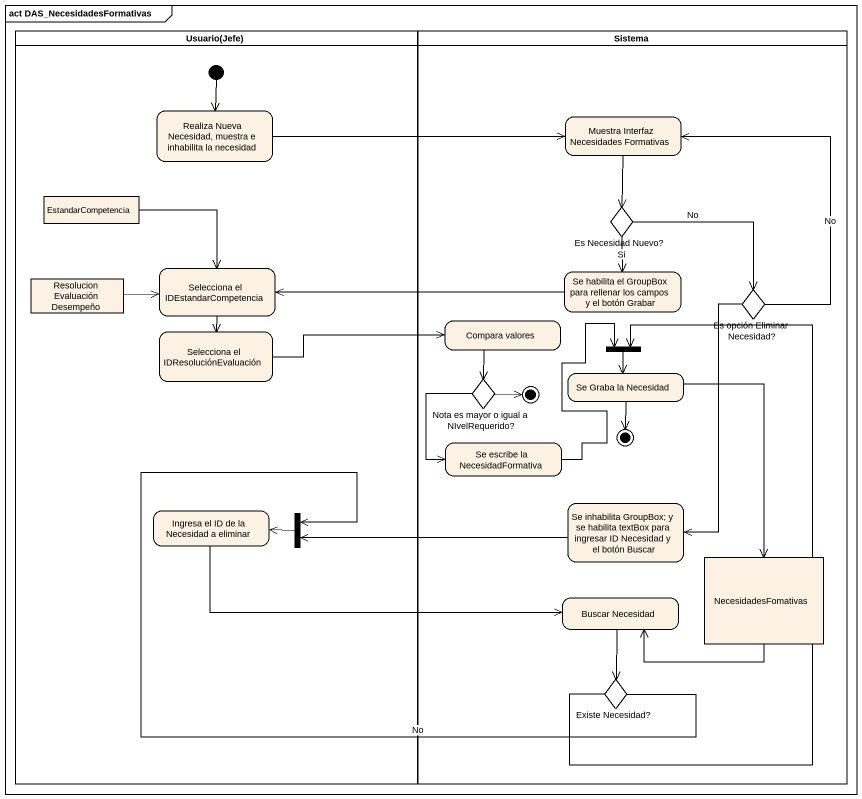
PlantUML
@startuml
mainframe act DAS_NecesidadesFormativas
hide empty description
state "Usuario(Jefe)" as Usuario_Jefe <<partition>> {
  state "Realiza Nueva Necesidad, muestra e inhabilita la necesidad" as Realiza_Nueva_Necesidad
  state EstandarCompetencia <<object>>
  state "Resolucion Evaluación Desempeño" as Resolucion_Evaluación <<object>>
  state "Selecciona el IDEstandarCompetencia" as Selecciona_el
  state "Selecciona el IDResoluciónEvaluación" as Selecciona_el_2
  state "Ingresa el ID de la Necesidad a eliminar" as Ingresa_el_ID_de_la
  state fork2 <<join>>
  [*] --> Realiza_Nueva_Necesidad
}
state Sistema <<partition>> {
  state "Muestra Interfaz Necesidades Formativas" as Muestra_Interfaz
  state "Es Necesidad Nuevo?" as Es_Necesidad_Nuevo <<choice>>
  state "Se habilita el GroupBox para rellenar los campos y el botón Grabar" as Se_habilita_el_GroupBox
  state "Es opción Eliminar Necesidad?" as Es_opción_Eliminar_Necesidad <<choice>>
  state "Compara valores" as Compara_valores
  state "Se Graba la Necesidad" as Se_Graba_la_Necesidad
  state fork1 <<join>>
  state "Nota es mayor o igual a NIvelRequerido?" as Nota_es_mayor_o_igual_a <<choice>>
  state final1 <<end>>
  state "Se escribe la NecesidadFormativa" as Se_escribe_la
  state final2 <<end>>
  state "Se inhabilita GroupBox; y se habilita textBox para ingresar ID Necesidad y el botón Buscar" as Se_inhabilita_GroupBox_y_se
  state NecesidadesFomativas <<object>>
  state "Buscar Necesidad" as Buscar_Necesidad
  state "Existe Necesidad?" as Existe_Necesidad <<choice>>
}
Realiza_Nueva_Necesidad -right-> Muestra_Interfaz
Muestra_Interfaz --> Es_Necesidad_Nuevo
EstandarCompetencia --> Selecciona_el
Es_Necesidad_Nuevo --> Se_habilita_el_GroupBox : Si
Es_Necesidad_Nuevo --> Es_opción_Eliminar_Necesidad : No
Resolucion_Evaluación -right-> Selecciona_el
Selecciona_el --> Selecciona_el_2
Se_habilita_el_GroupBox -left-> Selecciona_el
Es_opción_Eliminar_Necesidad -up-> Muestra_Interfaz : No
Es_opción_Eliminar_Necesidad --> Se_inhabilita_GroupBox_y_se
Selecciona_el_2 -right-> Compara_valores
Compara_valores --> Nota_es_mayor_o_igual_a
Se_Graba_la_Necesidad --> final2
Se_Graba_la_Necesidad --> NecesidadesFomativas
fork1 --> Se_Graba_la_Necesidad
Nota_es_mayor_o_igual_a -right-> final1
Nota_es_mayor_o_igual_a --> Se_escribe_la
Se_escribe_la -up-> fork1
Ingresa_el_ID_de_la -right-> Buscar_Necesidad
fork2 -left-> Ingresa_el_ID_de_la
Se_inhabilita_GroupBox_y_se -left-> fork2
NecesidadesFomativas -left-> Buscar_Necesidad
Buscar_Necesidad --> Existe_Necesidad
Existe_Necesidad -up-> fork1
Existe_Necesidad -left-> fork2 : No
@enduml
